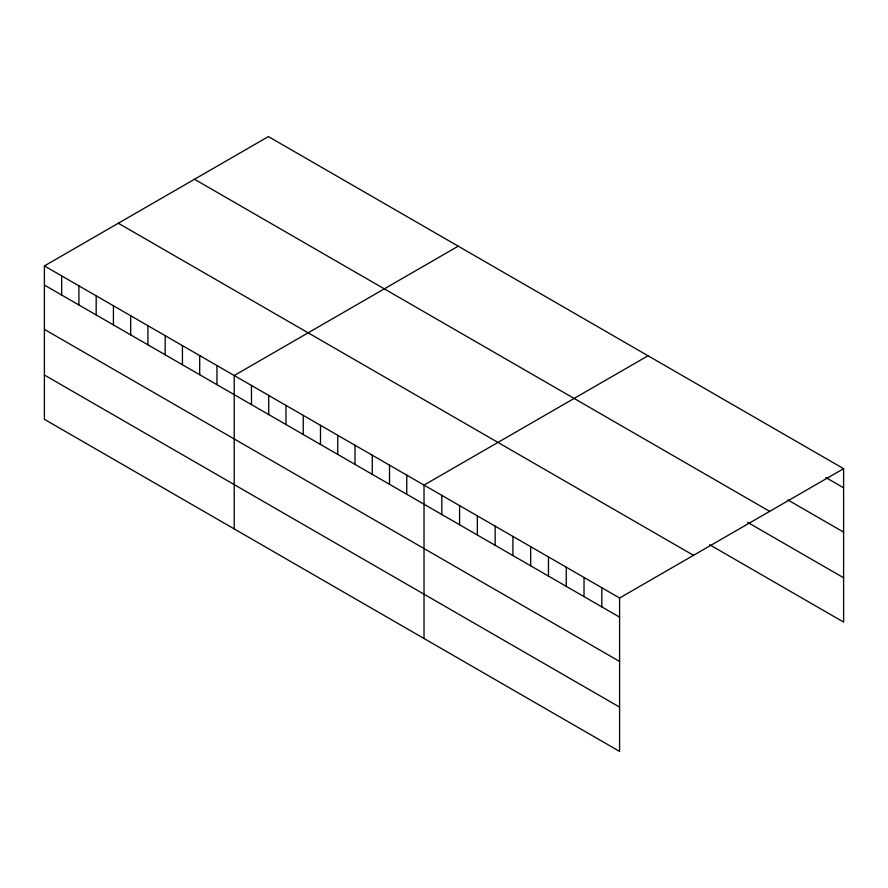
<?xml version="1.0" encoding="UTF-8"?>
<svg xmlns="http://www.w3.org/2000/svg" width="888" height="888" viewBox="0 0 888 888"><rect width="100%" height="100%" fill="white"/><g stroke="black" fill="none" stroke-linecap="round" stroke-linejoin="round"><path stroke-width="1.33" d="M44.4 265.923L619.591 598.001L619.591 751.415L44.4 419.325L44.4 265.923L268.409 136.585L843.6 468.675L843.6 622.077L709.667 544.755M458.219 246.176L234.21 375.513L234.21 528.915M648.04 355.766L424.02 485.092L424.02 638.505M619.591 598.001L843.6 468.675M825.818 477.544L843.6 487.812M787.889 499.955L843.6 532.123M194.483 179.265L769.674 511.355M747.596 522.344L843.6 577.766M118.326 223.243L693.517 555.322M44.4 285.059L619.591 617.138M44.4 329.37L619.591 661.449M44.4 375.025L619.591 707.103M601.809 587.745L601.809 606.881M584.027 577.478L584.027 596.614M566.255 567.21L566.255 586.346M548.473 556.942L548.473 576.09M530.691 546.686L530.691 565.823M512.92 536.419L512.92 555.555M495.138 526.151L495.138 545.288M477.356 515.884L477.356 535.031M459.584 505.627L459.584 524.764M441.802 495.36L441.802 514.496M406.771 475.136L406.771 494.272M389.51 465.168L389.51 484.315M372.261 455.211L372.261 474.347M355 445.243L355 464.391M337.751 435.286L337.751 454.423M320.49 425.319L320.49 444.455M303.23 415.362L303.23 434.498M285.98 405.394L285.98 424.531M268.72 395.438L268.72 414.574M251.471 385.47L251.471 404.606M216.961 365.545L216.961 384.682M199.7 355.589L199.7 374.725M182.44 345.621L182.44 364.757M165.19 335.664L165.19 354.8M147.93 325.696L147.93 344.833M130.68 315.74L130.68 334.876M113.42 305.772L113.42 324.908M96.17 295.815L96.17 314.951M78.91 285.847L78.91 304.984M61.66 275.879L61.66 295.027"/></g></svg>
